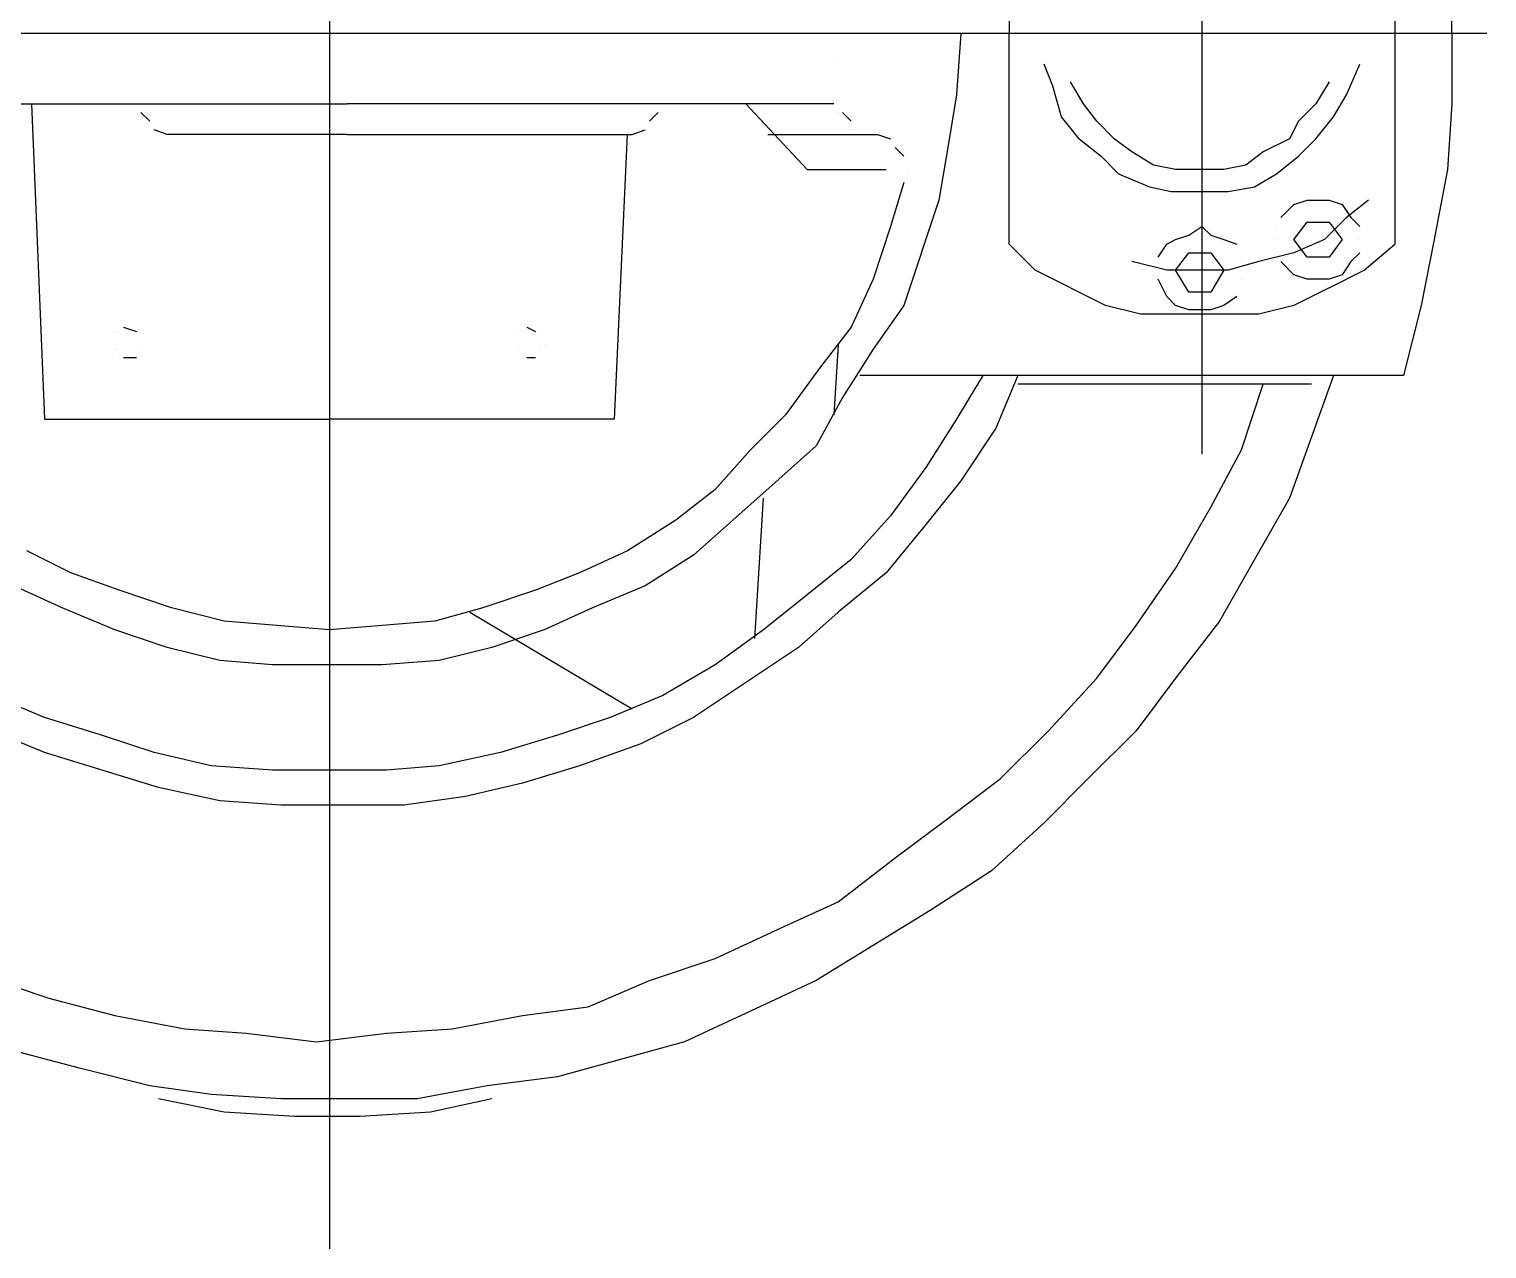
# Model space of a CAD drawing. Header units: millimetres. Extents: x 553474 to 556484, y 6145926 to 6146600.
# Drawn here: x 554118.4871 to 554118.6391, y 6146171.0874 to 6146171.2146 of the extents above; entities that cross this region are included whole.
import ezdxf

# ---------------------------------------------------------------- set-up
doc = ezdxf.new("R2010")
doc.units = ezdxf.units.MM
doc.layers.add('Agrimensores', color=7, linetype='Continuous')
doc.layers.add('DESAGUES PRIMARIOS', color=10, linetype='Continuous')

# ---------------------------------------------------------------- blocks, each defined once
blk = doc.blocks.new('A$C5BAE3263')
at = {"layer": 'Agrimensores'}
for p, q in [((1.27508, 0.62507, 9.796), (1.27508, 0.37375, 9.796)), ((1.36606, 0.54117, 9.796), (1.36606, 0.45662, 9.796)), ((1.39578, 0.50048, 9.796), (1.01846, 0.50048, 9.796))]:
    blk.add_line(p, q, dxfattribs=at)
for points in [[(1.34595, 0.52151, 9.796), (1.34595, 0.52151, 9.796), (1.34595, 0.50048, 9.796), (1.34595, 0.50048, 9.796)], [(1.38618, 0.52151, 9.796), (1.38618, 0.52151, 9.796), (1.38618, 0.47853, 9.796), (1.38618, 0.47853, 9.796)], [(1.39212, 0.50048, 9.796), (1.39212, 0.50048, 9.796), (1.39212, 0.50688, 9.796), (1.39212, 0.50688, 9.796)], [(1.32812, 0.49774, 9.796), (1.32812, 0.49774, 9.796), (1.32812, 0.50277, 9.796), (1.32812, 0.50277, 9.796)], [(1.3496, 0.50048, 9.796), (1.3496, 0.50048, 9.796), (1.3496, 0.50277, 9.796), (1.3496, 0.50277, 9.796)], [(1.35189, 0.50048, 9.796), (1.35189, 0.50048, 9.796), (1.35189, 0.50277, 9.796), (1.35189, 0.50277, 9.796)], [(1.34092, 0.50048, 9.796), (1.34092, 0.50048, 9.796), (1.34046, 0.49408, 9.796), (1.34046, 0.49408, 9.796)], [(1.34595, 0.47853, 9.796), (1.34595, 0.47853, 9.796), (1.34595, 0.50048, 9.796), (1.34595, 0.50048, 9.796)], [(1.3496, 0.49728, 9.796), (1.3496, 0.49728, 9.796), (1.3496, 0.50048, 9.796), (1.3496, 0.50048, 9.796)], [(1.35189, 0.49774, 9.796), (1.35189, 0.49774, 9.796), (1.35189, 0.50048, 9.796), (1.35189, 0.50048, 9.796)], [(1.37978, 0.50048, 9.796), (1.37978, 0.50048, 9.796), (1.37978, 0.49774, 9.796), (1.37978, 0.49774, 9.796)], [(1.38252, 0.49728, 9.796), (1.38252, 0.49728, 9.796), (1.38252, 0.50048, 9.796), (1.38252, 0.50048, 9.796)], [(1.39212, 0.50048, 9.796), (1.39212, 0.50048, 9.796), (1.39212, 0.49316, 9.796), (1.39212, 0.49316, 9.796)], [(1.32812, 0.49774, 9.796), (1.32812, 0.49774, 9.796), (1.32766, 0.49316, 9.796), (1.32766, 0.49316, 9.796)], [(1.32766, 0.49316, 9.796), (1.32766, 0.49316, 9.796), (1.32812, 0.49774, 9.796), (1.32812, 0.49774, 9.796)], [(1.35052, 0.49499, 9.796), (1.35052, 0.49499, 9.796), (1.3496, 0.49728, 9.796), (1.3496, 0.49728, 9.796)], [(1.35235, 0.49545, 9.796), (1.35235, 0.49545, 9.796), (1.35189, 0.49774, 9.796), (1.35189, 0.49774, 9.796)], [(1.37978, 0.49774, 9.796), (1.37978, 0.49774, 9.796), (1.37932, 0.49545, 9.796), (1.37932, 0.49545, 9.796)], [(1.38115, 0.49408, 9.796), (1.38115, 0.49408, 9.796), (1.38252, 0.49728, 9.796), (1.38252, 0.49728, 9.796)], [(1.34046, 0.49408, 9.796), (1.34046, 0.49408, 9.796), (1.33955, 0.48859, 9.796), (1.33955, 0.48859, 9.796)], [(1.35143, 0.49179, 9.796), (1.35143, 0.49179, 9.796), (1.35052, 0.49499, 9.796), (1.35052, 0.49499, 9.796)], [(1.35372, 0.49316, 9.796), (1.35372, 0.49316, 9.796), (1.35235, 0.49545, 9.796), (1.35235, 0.49545, 9.796)], [(1.37932, 0.49545, 9.796), (1.37932, 0.49545, 9.796), (1.37795, 0.49316, 9.796), (1.37795, 0.49316, 9.796)], [(1.37978, 0.49179, 9.796), (1.37978, 0.49179, 9.796), (1.38115, 0.49408, 9.796), (1.38115, 0.49408, 9.796)], [(1.22204, 0.49316, 9.796), (1.22204, 0.49316, 9.796), (1.27691, 0.49316, 9.796), (1.27691, 0.49316, 9.796)], [(1.24399, 0.49316, 9.796), (1.24399, 0.49316, 9.796), (1.24536, 0.46025, 9.796), (1.24536, 0.46025, 9.796)], [(1.25542, 0.49225, 9.796), (1.25542, 0.49225, 9.796), (1.25496, 0.49316, 9.796), (1.25496, 0.49316, 9.796)], [(1.32766, 0.49316, 9.796), (1.32766, 0.49316, 9.796), (1.27691, 0.49316, 9.796), (1.27691, 0.49316, 9.796)], [(1.30937, 0.49225, 9.796), (1.30937, 0.49225, 9.796), (1.30983, 0.49316, 9.796), (1.30983, 0.49316, 9.796)], [(1.31851, 0.49316, 9.796), (1.31851, 0.49316, 9.796), (1.32491, 0.48631, 9.796), (1.32491, 0.48631, 9.796)], [(1.32812, 0.49225, 9.796), (1.32812, 0.49225, 9.796), (1.32766, 0.49316, 9.796), (1.32766, 0.49316, 9.796)], [(1.35509, 0.49134, 9.796), (1.35509, 0.49134, 9.796), (1.35372, 0.49316, 9.796), (1.35372, 0.49316, 9.796)], [(1.37795, 0.49316, 9.796), (1.37795, 0.49316, 9.796), (1.37612, 0.49134, 9.796), (1.37612, 0.49134, 9.796)], [(1.39212, 0.49316, 9.796), (1.39212, 0.49316, 9.796), (1.39167, 0.48631, 9.796), (1.39167, 0.48631, 9.796)], [(1.25633, 0.49134, 9.796), (1.25633, 0.49134, 9.796), (1.25542, 0.49225, 9.796), (1.25542, 0.49225, 9.796)], [(1.25679, 0.49042, 9.796), (1.25679, 0.49042, 9.796), (1.25633, 0.49134, 9.796), (1.25633, 0.49134, 9.796)], [(1.308, 0.49042, 9.796), (1.308, 0.49042, 9.796), (1.30846, 0.49134, 9.796), (1.30846, 0.49134, 9.796)], [(1.30846, 0.49134, 9.796), (1.30846, 0.49134, 9.796), (1.30937, 0.49225, 9.796), (1.30937, 0.49225, 9.796)], [(1.32857, 0.49225, 9.796), (1.32857, 0.49225, 9.796), (1.32812, 0.49225, 9.796), (1.32812, 0.49225, 9.796)], [(1.32949, 0.49134, 9.796), (1.32949, 0.49134, 9.796), (1.32857, 0.49225, 9.796), (1.32857, 0.49225, 9.796)], [(1.32949, 0.49042, 9.796), (1.32949, 0.49042, 9.796), (1.32949, 0.49134, 9.796), (1.32949, 0.49134, 9.796)], [(1.35326, 0.48951, 9.796), (1.35326, 0.48951, 9.796), (1.35143, 0.49179, 9.796), (1.35143, 0.49179, 9.796)], [(1.35692, 0.48951, 9.796), (1.35692, 0.48951, 9.796), (1.35509, 0.49134, 9.796), (1.35509, 0.49134, 9.796)], [(1.37612, 0.49134, 9.796), (1.37612, 0.49134, 9.796), (1.37521, 0.48951, 9.796), (1.37521, 0.48951, 9.796)], [(1.37795, 0.48951, 9.796), (1.37795, 0.48951, 9.796), (1.37978, 0.49179, 9.796), (1.37978, 0.49179, 9.796)], [(1.25816, 0.48996, 9.796), (1.25816, 0.48996, 9.796), (1.25679, 0.49042, 9.796), (1.25679, 0.49042, 9.796)], [(1.27691, 0.48996, 9.796), (1.27691, 0.48996, 9.796), (1.25816, 0.48996, 9.796), (1.25816, 0.48996, 9.796)], [(1.27691, 0.48996, 9.796), (1.27691, 0.48996, 9.796), (1.30663, 0.48996, 9.796), (1.30663, 0.48996, 9.796)], [(1.3048, 0.46025, 9.796), (1.3048, 0.46025, 9.796), (1.30617, 0.48996, 9.796), (1.30617, 0.48996, 9.796)], [(1.30617, 0.48996, 9.796), (1.30617, 0.48996, 9.796), (1.30663, 0.48996, 9.796), (1.30663, 0.48996, 9.796)], [(1.30663, 0.48996, 9.796), (1.30663, 0.48996, 9.796), (1.308, 0.49042, 9.796), (1.308, 0.49042, 9.796)], [(1.3208, 0.48996, 9.796), (1.3208, 0.48996, 9.796), (1.33132, 0.48996, 9.796), (1.33132, 0.48996, 9.796)], [(1.32994, 0.49042, 9.796), (1.32994, 0.49042, 9.796), (1.32949, 0.49042, 9.796), (1.32949, 0.49042, 9.796)], [(1.32994, 0.49042, 9.796), (1.32994, 0.49042, 9.796), (1.3304, 0.48996, 9.796), (1.3304, 0.48996, 9.796)], [(1.3304, 0.48996, 9.796), (1.3304, 0.48996, 9.796), (1.32994, 0.49042, 9.796), (1.32994, 0.49042, 9.796)], [(1.33132, 0.48996, 9.796), (1.33132, 0.48996, 9.796), (1.33223, 0.48996, 9.796), (1.33223, 0.48996, 9.796)], [(1.33223, 0.48996, 9.796), (1.33223, 0.48996, 9.796), (1.3336, 0.48951, 9.796), (1.3336, 0.48951, 9.796)], [(1.3336, 0.48951, 9.796), (1.3336, 0.48951, 9.796), (1.33406, 0.48859, 9.796), (1.33406, 0.48859, 9.796)], [(1.35326, 0.48951, 9.796), (1.35326, 0.48951, 9.796), (1.35555, 0.48768, 9.796), (1.35555, 0.48768, 9.796)], [(1.35875, 0.48814, 9.796), (1.35875, 0.48814, 9.796), (1.35692, 0.48951, 9.796), (1.35692, 0.48951, 9.796)], [(1.37521, 0.48951, 9.796), (1.37521, 0.48951, 9.796), (1.37246, 0.48814, 9.796), (1.37246, 0.48814, 9.796)], [(1.37612, 0.48768, 9.796), (1.37612, 0.48768, 9.796), (1.37795, 0.48951, 9.796), (1.37795, 0.48951, 9.796)], [(1.33406, 0.48859, 9.796), (1.33406, 0.48859, 9.796), (1.33497, 0.48768, 9.796), (1.33497, 0.48768, 9.796)], [(1.33955, 0.48859, 9.796), (1.33955, 0.48859, 9.796), (1.33863, 0.48311, 9.796), (1.33863, 0.48311, 9.796)], [(1.36103, 0.48676, 9.796), (1.36103, 0.48676, 9.796), (1.35875, 0.48814, 9.796), (1.35875, 0.48814, 9.796)], [(1.37246, 0.48814, 9.796), (1.37246, 0.48814, 9.796), (1.37063, 0.48676, 9.796), (1.37063, 0.48676, 9.796)], [(1.33497, 0.48768, 9.796), (1.33497, 0.48768, 9.796), (1.33543, 0.48631, 9.796), (1.33543, 0.48631, 9.796)], [(1.35555, 0.48768, 9.796), (1.35555, 0.48768, 9.796), (1.35738, 0.48585, 9.796), (1.35738, 0.48585, 9.796)], [(1.36332, 0.48631, 9.796), (1.36332, 0.48631, 9.796), (1.36103, 0.48676, 9.796), (1.36103, 0.48676, 9.796)], [(1.37063, 0.48676, 9.796), (1.37063, 0.48676, 9.796), (1.36835, 0.48631, 9.796), (1.36835, 0.48631, 9.796)], [(1.37384, 0.48585, 9.796), (1.37384, 0.48585, 9.796), (1.37612, 0.48768, 9.796), (1.37612, 0.48768, 9.796)], [(1.32491, 0.48631, 9.796), (1.32491, 0.48631, 9.796), (1.33314, 0.48631, 9.796), (1.33314, 0.48631, 9.796)], [(1.33543, 0.48631, 9.796), (1.33543, 0.48631, 9.796), (1.33497, 0.48493, 9.796), (1.33497, 0.48493, 9.796)], [(1.35738, 0.48585, 9.796), (1.35738, 0.48585, 9.796), (1.36058, 0.48448, 9.796), (1.36058, 0.48448, 9.796)], [(1.36606, 0.48631, 9.796), (1.36606, 0.48631, 9.796), (1.36332, 0.48631, 9.796), (1.36332, 0.48631, 9.796)], [(1.36835, 0.48631, 9.796), (1.36835, 0.48631, 9.796), (1.36606, 0.48631, 9.796), (1.36606, 0.48631, 9.796)], [(1.37155, 0.48448, 9.796), (1.37155, 0.48448, 9.796), (1.37384, 0.48585, 9.796), (1.37384, 0.48585, 9.796)], [(1.39167, 0.48631, 9.796), (1.39167, 0.48631, 9.796), (1.39029, 0.47899, 9.796), (1.39029, 0.47899, 9.796)], [(1.33497, 0.48493, 9.796), (1.33497, 0.48493, 9.796), (1.3336, 0.48036, 9.796), (1.3336, 0.48036, 9.796)], [(1.36058, 0.48448, 9.796), (1.36058, 0.48448, 9.796), (1.36286, 0.48402, 9.796), (1.36286, 0.48402, 9.796)], [(1.36286, 0.48402, 9.796), (1.36286, 0.48402, 9.796), (1.36606, 0.48402, 9.796), (1.36606, 0.48402, 9.796)], [(1.36606, 0.48402, 9.796), (1.36606, 0.48402, 9.796), (1.36881, 0.48402, 9.796), (1.36881, 0.48402, 9.796)], [(1.36881, 0.48402, 9.796), (1.36881, 0.48402, 9.796), (1.37155, 0.48448, 9.796), (1.37155, 0.48448, 9.796)], [(1.33863, 0.48311, 9.796), (1.33863, 0.48311, 9.796), (1.33497, 0.47213, 9.796), (1.33497, 0.47213, 9.796)], [(1.37429, 0.48128, 9.796), (1.37429, 0.48128, 9.796), (1.37566, 0.48265, 9.796), (1.37566, 0.48265, 9.796)], [(1.37566, 0.48265, 9.796), (1.37566, 0.48265, 9.796), (1.37704, 0.48311, 9.796), (1.37704, 0.48311, 9.796)], [(1.37704, 0.48311, 9.796), (1.37704, 0.48311, 9.796), (1.37795, 0.48311, 9.796), (1.37795, 0.48311, 9.796)], [(1.37795, 0.48311, 9.796), (1.37795, 0.48311, 9.796), (1.37932, 0.48311, 9.796), (1.37932, 0.48311, 9.796)], [(1.37932, 0.48311, 9.796), (1.37932, 0.48311, 9.796), (1.38069, 0.48265, 9.796), (1.38069, 0.48265, 9.796)], [(1.38069, 0.48265, 9.796), (1.38069, 0.48265, 9.796), (1.38161, 0.48128, 9.796), (1.38161, 0.48128, 9.796)], [(1.38344, 0.48311, 9.796), (1.38344, 0.48311, 9.796), (1.38115, 0.48128, 9.796), (1.38115, 0.48128, 9.796)], [(1.37384, 0.48036, 9.796), (1.37384, 0.48036, 9.796), (1.37429, 0.48128, 9.796), (1.37429, 0.48128, 9.796)], [(1.37566, 0.47899, 9.796), (1.37566, 0.47899, 9.796), (1.37704, 0.48082, 9.796), (1.37704, 0.48082, 9.796)], [(1.37704, 0.48082, 9.796), (1.37704, 0.48082, 9.796), (1.37795, 0.48082, 9.796), (1.37795, 0.48082, 9.796)], [(1.37795, 0.48082, 9.796), (1.37795, 0.48082, 9.796), (1.37932, 0.48082, 9.796), (1.37932, 0.48082, 9.796)], [(1.38115, 0.48128, 9.796), (1.38115, 0.48128, 9.796), (1.37886, 0.47899, 9.796), (1.37886, 0.47899, 9.796)], [(1.37932, 0.48082, 9.796), (1.37932, 0.48082, 9.796), (1.38069, 0.47899, 9.796), (1.38069, 0.47899, 9.796)], [(1.38161, 0.48128, 9.796), (1.38161, 0.48128, 9.796), (1.38252, 0.48036, 9.796), (1.38252, 0.48036, 9.796)], [(1.3336, 0.48036, 9.796), (1.3336, 0.48036, 9.796), (1.33177, 0.47488, 9.796), (1.33177, 0.47488, 9.796)], [(1.36241, 0.47853, 9.796), (1.36241, 0.47853, 9.796), (1.36332, 0.47899, 9.796), (1.36332, 0.47899, 9.796)], [(1.36332, 0.47899, 9.796), (1.36332, 0.47899, 9.796), (1.36469, 0.47945, 9.796), (1.36469, 0.47945, 9.796)], [(1.36469, 0.47945, 9.796), (1.36469, 0.47945, 9.796), (1.36606, 0.48036, 9.796), (1.36606, 0.48036, 9.796)], [(1.36606, 0.48036, 9.796), (1.36606, 0.48036, 9.796), (1.36698, 0.47945, 9.796), (1.36698, 0.47945, 9.796)], [(1.36698, 0.47945, 9.796), (1.36698, 0.47945, 9.796), (1.36835, 0.47899, 9.796), (1.36835, 0.47899, 9.796)], [(1.36835, 0.47899, 9.796), (1.36835, 0.47899, 9.796), (1.36972, 0.47853, 9.796), (1.36972, 0.47853, 9.796)], [(1.37384, 0.47899, 9.796), (1.37384, 0.47899, 9.796), (1.37384, 0.48036, 9.796), (1.37384, 0.48036, 9.796)], [(1.37384, 0.47762, 9.796), (1.37384, 0.47762, 9.796), (1.37384, 0.47899, 9.796), (1.37384, 0.47899, 9.796)], [(1.37886, 0.47899, 9.796), (1.37886, 0.47899, 9.796), (1.37566, 0.47762, 9.796), (1.37566, 0.47762, 9.796)], [(1.37704, 0.47716, 9.796), (1.37704, 0.47716, 9.796), (1.37566, 0.47899, 9.796), (1.37566, 0.47899, 9.796)], [(1.38069, 0.47899, 9.796), (1.38069, 0.47899, 9.796), (1.37932, 0.47716, 9.796), (1.37932, 0.47716, 9.796)], [(1.38252, 0.48036, 9.796), (1.38252, 0.48036, 9.796), (1.38252, 0.47899, 9.796), (1.38252, 0.47899, 9.796)], [(1.38252, 0.47899, 9.796), (1.38252, 0.47899, 9.796), (1.38252, 0.47762, 9.796), (1.38252, 0.47762, 9.796)], [(1.39029, 0.47899, 9.796), (1.39029, 0.47899, 9.796), (1.38892, 0.47213, 9.796), (1.38892, 0.47213, 9.796)], [(1.34869, 0.47579, 9.796), (1.34869, 0.47579, 9.796), (1.34595, 0.47853, 9.796), (1.34595, 0.47853, 9.796)], [(1.36149, 0.47716, 9.796), (1.36149, 0.47716, 9.796), (1.36241, 0.47853, 9.796), (1.36241, 0.47853, 9.796)], [(1.36332, 0.47579, 9.796), (1.36332, 0.47579, 9.796), (1.36469, 0.47762, 9.796), (1.36469, 0.47762, 9.796)], [(1.36469, 0.47762, 9.796), (1.36469, 0.47762, 9.796), (1.36606, 0.47762, 9.796), (1.36606, 0.47762, 9.796)], [(1.36606, 0.47762, 9.796), (1.36606, 0.47762, 9.796), (1.36698, 0.47762, 9.796), (1.36698, 0.47762, 9.796)], [(1.36698, 0.47762, 9.796), (1.36698, 0.47762, 9.796), (1.36835, 0.47579, 9.796), (1.36835, 0.47579, 9.796)], [(1.36972, 0.47853, 9.796), (1.36972, 0.47853, 9.796), (1.37018, 0.47716, 9.796), (1.37018, 0.47716, 9.796)], [(1.37566, 0.47762, 9.796), (1.37566, 0.47762, 9.796), (1.37201, 0.47671, 9.796), (1.37201, 0.47671, 9.796)], [(1.37429, 0.47671, 9.796), (1.37429, 0.47671, 9.796), (1.37384, 0.47762, 9.796), (1.37384, 0.47762, 9.796)], [(1.38252, 0.47762, 9.796), (1.38252, 0.47762, 9.796), (1.38161, 0.47671, 9.796), (1.38161, 0.47671, 9.796)], [(1.38298, 0.47579, 9.796), (1.38298, 0.47579, 9.796), (1.38618, 0.47853, 9.796), (1.38618, 0.47853, 9.796)], [(1.36241, 0.47579, 9.796), (1.36241, 0.47579, 9.796), (1.35875, 0.47671, 9.796), (1.35875, 0.47671, 9.796)], [(1.36149, 0.47579, 9.796), (1.36149, 0.47579, 9.796), (1.36149, 0.47716, 9.796), (1.36149, 0.47716, 9.796)], [(1.37201, 0.47671, 9.796), (1.37201, 0.47671, 9.796), (1.36881, 0.47579, 9.796), (1.36881, 0.47579, 9.796)], [(1.37018, 0.47716, 9.796), (1.37018, 0.47716, 9.796), (1.37018, 0.47579, 9.796), (1.37018, 0.47579, 9.796)], [(1.37566, 0.47533, 9.796), (1.37566, 0.47533, 9.796), (1.37429, 0.47671, 9.796), (1.37429, 0.47671, 9.796)], [(1.37795, 0.47716, 9.796), (1.37795, 0.47716, 9.796), (1.37704, 0.47716, 9.796), (1.37704, 0.47716, 9.796)], [(1.37932, 0.47716, 9.796), (1.37932, 0.47716, 9.796), (1.37795, 0.47716, 9.796), (1.37795, 0.47716, 9.796)], [(1.38161, 0.47671, 9.796), (1.38161, 0.47671, 9.796), (1.38069, 0.47533, 9.796), (1.38069, 0.47533, 9.796)], [(1.33177, 0.47488, 9.796), (1.33177, 0.47488, 9.796), (1.32949, 0.46985, 9.796), (1.32949, 0.46985, 9.796)], [(1.356, 0.47213, 9.796), (1.356, 0.47213, 9.796), (1.34869, 0.47579, 9.796), (1.34869, 0.47579, 9.796)], [(1.36149, 0.47488, 9.796), (1.36149, 0.47488, 9.796), (1.36149, 0.47579, 9.796), (1.36149, 0.47579, 9.796)], [(1.36241, 0.47305, 9.796), (1.36241, 0.47305, 9.796), (1.36149, 0.47488, 9.796), (1.36149, 0.47488, 9.796)], [(1.36515, 0.47579, 9.796), (1.36515, 0.47579, 9.796), (1.36241, 0.47579, 9.796), (1.36241, 0.47579, 9.796)], [(1.36469, 0.4735, 9.796), (1.36469, 0.4735, 9.796), (1.36332, 0.47579, 9.796), (1.36332, 0.47579, 9.796)], [(1.36881, 0.47579, 9.796), (1.36881, 0.47579, 9.796), (1.36515, 0.47579, 9.796), (1.36515, 0.47579, 9.796)], [(1.36835, 0.47579, 9.796), (1.36835, 0.47579, 9.796), (1.36698, 0.4735, 9.796), (1.36698, 0.4735, 9.796)], [(1.37018, 0.47488, 9.796), (1.37018, 0.47488, 9.796), (1.36972, 0.47305, 9.796), (1.36972, 0.47305, 9.796)], [(1.37018, 0.47579, 9.796), (1.37018, 0.47579, 9.796), (1.37018, 0.47488, 9.796), (1.37018, 0.47488, 9.796)], [(1.37704, 0.47488, 9.796), (1.37704, 0.47488, 9.796), (1.37566, 0.47533, 9.796), (1.37566, 0.47533, 9.796)], [(1.37795, 0.47488, 9.796), (1.37795, 0.47488, 9.796), (1.37704, 0.47488, 9.796), (1.37704, 0.47488, 9.796)], [(1.37932, 0.47488, 9.796), (1.37932, 0.47488, 9.796), (1.37795, 0.47488, 9.796), (1.37795, 0.47488, 9.796)], [(1.37932, 0.47396, 9.796), (1.37932, 0.47396, 9.796), (1.38298, 0.47579, 9.796), (1.38298, 0.47579, 9.796)], [(1.38069, 0.47533, 9.796), (1.38069, 0.47533, 9.796), (1.37932, 0.47488, 9.796), (1.37932, 0.47488, 9.796)], [(1.36332, 0.47213, 9.796), (1.36332, 0.47213, 9.796), (1.36241, 0.47305, 9.796), (1.36241, 0.47305, 9.796)], [(1.36606, 0.4735, 9.796), (1.36606, 0.4735, 9.796), (1.36469, 0.4735, 9.796), (1.36469, 0.4735, 9.796)], [(1.36698, 0.4735, 9.796), (1.36698, 0.4735, 9.796), (1.36606, 0.4735, 9.796), (1.36606, 0.4735, 9.796)], [(1.36972, 0.47305, 9.796), (1.36972, 0.47305, 9.796), (1.36835, 0.47213, 9.796), (1.36835, 0.47213, 9.796)], [(1.37932, 0.47396, 9.796), (1.37932, 0.47396, 9.796), (1.37566, 0.47213, 9.796), (1.37566, 0.47213, 9.796)], [(1.33497, 0.47213, 9.796), (1.33497, 0.47213, 9.796), (1.33177, 0.46756, 9.796), (1.33177, 0.46756, 9.796)], [(1.35966, 0.47122, 9.796), (1.35966, 0.47122, 9.796), (1.356, 0.47213, 9.796), (1.356, 0.47213, 9.796)], [(1.36469, 0.47168, 9.796), (1.36469, 0.47168, 9.796), (1.36332, 0.47213, 9.796), (1.36332, 0.47213, 9.796)], [(1.36606, 0.47168, 9.796), (1.36606, 0.47168, 9.796), (1.36469, 0.47168, 9.796), (1.36469, 0.47168, 9.796)], [(1.36698, 0.47168, 9.796), (1.36698, 0.47168, 9.796), (1.36606, 0.47168, 9.796), (1.36606, 0.47168, 9.796)], [(1.36835, 0.47213, 9.796), (1.36835, 0.47213, 9.796), (1.36698, 0.47168, 9.796), (1.36698, 0.47168, 9.796)], [(1.37566, 0.47213, 9.796), (1.37566, 0.47213, 9.796), (1.37201, 0.47122, 9.796), (1.37201, 0.47122, 9.796)], [(1.38892, 0.47213, 9.796), (1.38892, 0.47213, 9.796), (1.38709, 0.46482, 9.796), (1.38709, 0.46482, 9.796)], [(1.25313, 0.46939, 9.796), (1.25313, 0.46939, 9.796), (1.25359, 0.46985, 9.796), (1.25359, 0.46985, 9.796)], [(1.25359, 0.46985, 9.796), (1.25359, 0.46985, 9.796), (1.25496, 0.46939, 9.796), (1.25496, 0.46939, 9.796)], [(1.2952, 0.46939, 9.796), (1.2952, 0.46939, 9.796), (1.29565, 0.46985, 9.796), (1.29565, 0.46985, 9.796)], [(1.29565, 0.46985, 9.796), (1.29565, 0.46985, 9.796), (1.29657, 0.46939, 9.796), (1.29657, 0.46939, 9.796)], [(1.32949, 0.46985, 9.796), (1.32949, 0.46985, 9.796), (1.32629, 0.46573, 9.796), (1.32629, 0.46573, 9.796)], [(1.37201, 0.47122, 9.796), (1.37201, 0.47122, 9.796), (1.35966, 0.47122, 9.796), (1.35966, 0.47122, 9.796)], [(1.25268, 0.46802, 9.796), (1.25268, 0.46802, 9.796), (1.25268, 0.46939, 9.796), (1.25268, 0.46939, 9.796)], [(1.25268, 0.46939, 9.796), (1.25268, 0.46939, 9.796), (1.25313, 0.46939, 9.796), (1.25313, 0.46939, 9.796)], [(1.25496, 0.46939, 9.796), (1.25496, 0.46939, 9.796), (1.25542, 0.46802, 9.796), (1.25542, 0.46802, 9.796)], [(1.29474, 0.46802, 9.796), (1.29474, 0.46802, 9.796), (1.29474, 0.46939, 9.796), (1.29474, 0.46939, 9.796)], [(1.29474, 0.46939, 9.796), (1.29474, 0.46939, 9.796), (1.2952, 0.46939, 9.796), (1.2952, 0.46939, 9.796)], [(1.29657, 0.46939, 9.796), (1.29657, 0.46939, 9.796), (1.29703, 0.46939, 9.796), (1.29703, 0.46939, 9.796)], [(1.29703, 0.46939, 9.796), (1.29703, 0.46939, 9.796), (1.29748, 0.46802, 9.796), (1.29748, 0.46802, 9.796)], [(1.25268, 0.46756, 9.796), (1.25268, 0.46756, 9.796), (1.25268, 0.46802, 9.796), (1.25268, 0.46802, 9.796)], [(1.25313, 0.46665, 9.796), (1.25313, 0.46665, 9.796), (1.25268, 0.46756, 9.796), (1.25268, 0.46756, 9.796)], [(1.25542, 0.46802, 9.796), (1.25542, 0.46802, 9.796), (1.25496, 0.46756, 9.796), (1.25496, 0.46756, 9.796)], [(1.25496, 0.46756, 9.796), (1.25496, 0.46756, 9.796), (1.25496, 0.46665, 9.796), (1.25496, 0.46665, 9.796)], [(1.29474, 0.46756, 9.796), (1.29474, 0.46756, 9.796), (1.29474, 0.46802, 9.796), (1.29474, 0.46802, 9.796)], [(1.2952, 0.46665, 9.796), (1.2952, 0.46665, 9.796), (1.29474, 0.46756, 9.796), (1.29474, 0.46756, 9.796)], [(1.29703, 0.46756, 9.796), (1.29703, 0.46756, 9.796), (1.29657, 0.46665, 9.796), (1.29657, 0.46665, 9.796)], [(1.29748, 0.46802, 9.796), (1.29748, 0.46802, 9.796), (1.29703, 0.46756, 9.796), (1.29703, 0.46756, 9.796)], [(1.32812, 0.46802, 9.796), (1.32812, 0.46802, 9.796), (1.32766, 0.4607, 9.796), (1.32766, 0.4607, 9.796)], [(1.33177, 0.46756, 9.796), (1.33177, 0.46756, 9.796), (1.32857, 0.46253, 9.796), (1.32857, 0.46253, 9.796)], [(1.25359, 0.46665, 9.796), (1.25359, 0.46665, 9.796), (1.25313, 0.46665, 9.796), (1.25313, 0.46665, 9.796)], [(1.25496, 0.46665, 9.796), (1.25496, 0.46665, 9.796), (1.25359, 0.46665, 9.796), (1.25359, 0.46665, 9.796)], [(1.29565, 0.46665, 9.796), (1.29565, 0.46665, 9.796), (1.2952, 0.46665, 9.796), (1.2952, 0.46665, 9.796)], [(1.29657, 0.46665, 9.796), (1.29657, 0.46665, 9.796), (1.29565, 0.46665, 9.796), (1.29565, 0.46665, 9.796)], [(1.32629, 0.46573, 9.796), (1.32629, 0.46573, 9.796), (1.32263, 0.4607, 9.796), (1.32263, 0.4607, 9.796)], [(1.38709, 0.46482, 9.796), (1.38709, 0.46482, 9.796), (1.3304, 0.46482, 9.796), (1.3304, 0.46482, 9.796)], [(1.3432, 0.46482, 9.796), (1.3432, 0.46482, 9.796), (1.34046, 0.46025, 9.796), (1.34046, 0.46025, 9.796)], [(1.34686, 0.46482, 9.796), (1.34686, 0.46482, 9.796), (1.34457, 0.45933, 9.796), (1.34457, 0.45933, 9.796)], [(1.34686, 0.4639, 9.796), (1.34686, 0.4639, 9.796), (1.34686, 0.46482, 9.796), (1.34686, 0.46482, 9.796)], [(1.37749, 0.4639, 9.796), (1.37749, 0.4639, 9.796), (1.34686, 0.4639, 9.796), (1.34686, 0.4639, 9.796)], [(1.37018, 0.45705, 9.796), (1.37018, 0.45705, 9.796), (1.37246, 0.4639, 9.796), (1.37246, 0.4639, 9.796)], [(1.37978, 0.46482, 9.796), (1.37978, 0.46482, 9.796), (1.37749, 0.45842, 9.796), (1.37749, 0.45842, 9.796)], [(1.37749, 0.46482, 9.796), (1.37749, 0.46482, 9.796), (1.37749, 0.4639, 9.796), (1.37749, 0.4639, 9.796)], [(1.32857, 0.46253, 9.796), (1.32857, 0.46253, 9.796), (1.32583, 0.4575, 9.796), (1.32583, 0.4575, 9.796)], [(1.32263, 0.4607, 9.796), (1.32263, 0.4607, 9.796), (1.31897, 0.45705, 9.796), (1.31897, 0.45705, 9.796)], [(1.24536, 0.46025, 9.796), (1.24536, 0.46025, 9.796), (1.27508, 0.46025, 9.796), (1.27508, 0.46025, 9.796)], [(1.3048, 0.46025, 9.796), (1.3048, 0.46025, 9.796), (1.27508, 0.46025, 9.796), (1.27508, 0.46025, 9.796)], [(1.34046, 0.46025, 9.796), (1.34046, 0.46025, 9.796), (1.33726, 0.45522, 9.796), (1.33726, 0.45522, 9.796)], [(1.34457, 0.45933, 9.796), (1.34457, 0.45933, 9.796), (1.34092, 0.45385, 9.796), (1.34092, 0.45385, 9.796)], [(1.37749, 0.45842, 9.796), (1.37749, 0.45842, 9.796), (1.37521, 0.45202, 9.796), (1.37521, 0.45202, 9.796)], [(1.31897, 0.45705, 9.796), (1.31897, 0.45705, 9.796), (1.31531, 0.45293, 9.796), (1.31531, 0.45293, 9.796)], [(1.32583, 0.4575, 9.796), (1.32583, 0.4575, 9.796), (1.32126, 0.45339, 9.796), (1.32126, 0.45339, 9.796)], [(1.36698, 0.4511, 9.796), (1.36698, 0.4511, 9.796), (1.37018, 0.45705, 9.796), (1.37018, 0.45705, 9.796)], [(1.33726, 0.45522, 9.796), (1.33726, 0.45522, 9.796), (1.3336, 0.45019, 9.796), (1.3336, 0.45019, 9.796)], [(1.32126, 0.45339, 9.796), (1.32126, 0.45339, 9.796), (1.31303, 0.44607, 9.796), (1.31303, 0.44607, 9.796)], [(1.34092, 0.45385, 9.796), (1.34092, 0.45385, 9.796), (1.33726, 0.44927, 9.796), (1.33726, 0.44927, 9.796)], [(1.31531, 0.45293, 9.796), (1.31531, 0.45293, 9.796), (1.3112, 0.44973, 9.796), (1.3112, 0.44973, 9.796)], [(1.31943, 0.43739, 9.796), (1.31943, 0.43739, 9.796), (1.32034, 0.45202, 9.796), (1.32034, 0.45202, 9.796)], [(1.37521, 0.45202, 9.796), (1.37521, 0.45202, 9.796), (1.37155, 0.44562, 9.796), (1.37155, 0.44562, 9.796)], [(1.3336, 0.45019, 9.796), (1.3336, 0.45019, 9.796), (1.32949, 0.44562, 9.796), (1.32949, 0.44562, 9.796)], [(1.36332, 0.4447, 9.796), (1.36332, 0.4447, 9.796), (1.36698, 0.4511, 9.796), (1.36698, 0.4511, 9.796)], [(1.3112, 0.44973, 9.796), (1.3112, 0.44973, 9.796), (1.30617, 0.44653, 9.796), (1.30617, 0.44653, 9.796)], [(1.33726, 0.44927, 9.796), (1.33726, 0.44927, 9.796), (1.33314, 0.44424, 9.796), (1.33314, 0.44424, 9.796)], [(1.24811, 0.44424, 9.796), (1.24811, 0.44424, 9.796), (1.24353, 0.44653, 9.796), (1.24353, 0.44653, 9.796)], [(1.30617, 0.44653, 9.796), (1.30617, 0.44653, 9.796), (1.30114, 0.44424, 9.796), (1.30114, 0.44424, 9.796)], [(1.31303, 0.44607, 9.796), (1.31303, 0.44607, 9.796), (1.308, 0.44287, 9.796), (1.308, 0.44287, 9.796)], [(1.32949, 0.44562, 9.796), (1.32949, 0.44562, 9.796), (1.32491, 0.44196, 9.796), (1.32491, 0.44196, 9.796)], [(1.37155, 0.44562, 9.796), (1.37155, 0.44562, 9.796), (1.36789, 0.43921, 9.796), (1.36789, 0.43921, 9.796)], [(1.25313, 0.44242, 9.796), (1.25313, 0.44242, 9.796), (1.24811, 0.44424, 9.796), (1.24811, 0.44424, 9.796)], [(1.30114, 0.44424, 9.796), (1.30114, 0.44424, 9.796), (1.29657, 0.44242, 9.796), (1.29657, 0.44242, 9.796)], [(1.33314, 0.44424, 9.796), (1.33314, 0.44424, 9.796), (1.32812, 0.44013, 9.796), (1.32812, 0.44013, 9.796)], [(1.3592, 0.43876, 9.796), (1.3592, 0.43876, 9.796), (1.36332, 0.4447, 9.796), (1.36332, 0.4447, 9.796)], [(1.24719, 0.44059, 9.796), (1.24719, 0.44059, 9.796), (1.24216, 0.44287, 9.796), (1.24216, 0.44287, 9.796)], [(1.25862, 0.44059, 9.796), (1.25862, 0.44059, 9.796), (1.25313, 0.44242, 9.796), (1.25313, 0.44242, 9.796)], [(1.29657, 0.44242, 9.796), (1.29657, 0.44242, 9.796), (1.29108, 0.44059, 9.796), (1.29108, 0.44059, 9.796)], [(1.308, 0.44287, 9.796), (1.308, 0.44287, 9.796), (1.30251, 0.44059, 9.796), (1.30251, 0.44059, 9.796)], [(1.32491, 0.44196, 9.796), (1.32491, 0.44196, 9.796), (1.32034, 0.4383, 9.796), (1.32034, 0.4383, 9.796)], [(1.25268, 0.4383, 9.796), (1.25268, 0.4383, 9.796), (1.24719, 0.44059, 9.796), (1.24719, 0.44059, 9.796)], [(1.26411, 0.43921, 9.796), (1.26411, 0.43921, 9.796), (1.25862, 0.44059, 9.796), (1.25862, 0.44059, 9.796)], [(1.29108, 0.44059, 9.796), (1.29108, 0.44059, 9.796), (1.28605, 0.43921, 9.796), (1.28605, 0.43921, 9.796)], [(1.28971, 0.44013, 9.796), (1.28971, 0.44013, 9.796), (1.30663, 0.43007, 9.796), (1.30663, 0.43007, 9.796)], [(1.30251, 0.44059, 9.796), (1.30251, 0.44059, 9.796), (1.29748, 0.4383, 9.796), (1.29748, 0.4383, 9.796)], [(1.32812, 0.44013, 9.796), (1.32812, 0.44013, 9.796), (1.324, 0.43647, 9.796), (1.324, 0.43647, 9.796)], [(1.25816, 0.43647, 9.796), (1.25816, 0.43647, 9.796), (1.25268, 0.4383, 9.796), (1.25268, 0.4383, 9.796)], [(1.26959, 0.43876, 9.796), (1.26959, 0.43876, 9.796), (1.26411, 0.43921, 9.796), (1.26411, 0.43921, 9.796)], [(1.27508, 0.4383, 9.796), (1.27508, 0.4383, 9.796), (1.26959, 0.43876, 9.796), (1.26959, 0.43876, 9.796)], [(1.28057, 0.43876, 9.796), (1.28057, 0.43876, 9.796), (1.27508, 0.4383, 9.796), (1.27508, 0.4383, 9.796)], [(1.28605, 0.43921, 9.796), (1.28605, 0.43921, 9.796), (1.28057, 0.43876, 9.796), (1.28057, 0.43876, 9.796)], [(1.29748, 0.4383, 9.796), (1.29748, 0.4383, 9.796), (1.292, 0.43647, 9.796), (1.292, 0.43647, 9.796)], [(1.32034, 0.4383, 9.796), (1.32034, 0.4383, 9.796), (1.31531, 0.43464, 9.796), (1.31531, 0.43464, 9.796)], [(1.35509, 0.43327, 9.796), (1.35509, 0.43327, 9.796), (1.3592, 0.43876, 9.796), (1.3592, 0.43876, 9.796)], [(1.36789, 0.43921, 9.796), (1.36789, 0.43921, 9.796), (1.36332, 0.43327, 9.796), (1.36332, 0.43327, 9.796)], [(1.26365, 0.4351, 9.796), (1.26365, 0.4351, 9.796), (1.25816, 0.43647, 9.796), (1.25816, 0.43647, 9.796)], [(1.292, 0.43647, 9.796), (1.292, 0.43647, 9.796), (1.28651, 0.4351, 9.796), (1.28651, 0.4351, 9.796)], [(1.324, 0.43647, 9.796), (1.324, 0.43647, 9.796), (1.31303, 0.42916, 9.796), (1.31303, 0.42916, 9.796)], [(1.26914, 0.43464, 9.796), (1.26914, 0.43464, 9.796), (1.26365, 0.4351, 9.796), (1.26365, 0.4351, 9.796)], [(1.28651, 0.4351, 9.796), (1.28651, 0.4351, 9.796), (1.28057, 0.43464, 9.796), (1.28057, 0.43464, 9.796)], [(1.28057, 0.43464, 9.796), (1.28057, 0.43464, 9.796), (1.26914, 0.43464, 9.796), (1.26914, 0.43464, 9.796)], [(1.31531, 0.43464, 9.796), (1.31531, 0.43464, 9.796), (1.30983, 0.43144, 9.796), (1.30983, 0.43144, 9.796)], [(1.35006, 0.42778, 9.796), (1.35006, 0.42778, 9.796), (1.35509, 0.43327, 9.796), (1.35509, 0.43327, 9.796)], [(1.36332, 0.43327, 9.796), (1.36332, 0.43327, 9.796), (1.3592, 0.42778, 9.796), (1.3592, 0.42778, 9.796)], [(1.24536, 0.42916, 9.796), (1.24536, 0.42916, 9.796), (1.23988, 0.43144, 9.796), (1.23988, 0.43144, 9.796)], [(1.30983, 0.43144, 9.796), (1.30983, 0.43144, 9.796), (1.30434, 0.42916, 9.796), (1.30434, 0.42916, 9.796)], [(1.25131, 0.42733, 9.796), (1.25131, 0.42733, 9.796), (1.24536, 0.42916, 9.796), (1.24536, 0.42916, 9.796)], [(1.30434, 0.42916, 9.796), (1.30434, 0.42916, 9.796), (1.29885, 0.42733, 9.796), (1.29885, 0.42733, 9.796)], [(1.31303, 0.42916, 9.796), (1.31303, 0.42916, 9.796), (1.30754, 0.42641, 9.796), (1.30754, 0.42641, 9.796)], [(1.24536, 0.4255, 9.796), (1.24536, 0.4255, 9.796), (1.23988, 0.42778, 9.796), (1.23988, 0.42778, 9.796)], [(1.25679, 0.4255, 9.796), (1.25679, 0.4255, 9.796), (1.25131, 0.42733, 9.796), (1.25131, 0.42733, 9.796)], [(1.29885, 0.42733, 9.796), (1.29885, 0.42733, 9.796), (1.29291, 0.4255, 9.796), (1.29291, 0.4255, 9.796)], [(1.34503, 0.42276, 9.796), (1.34503, 0.42276, 9.796), (1.35006, 0.42778, 9.796), (1.35006, 0.42778, 9.796)], [(1.3592, 0.42778, 9.796), (1.3592, 0.42778, 9.796), (1.35418, 0.42276, 9.796), (1.35418, 0.42276, 9.796)], [(1.30754, 0.42641, 9.796), (1.30754, 0.42641, 9.796), (1.30114, 0.42413, 9.796), (1.30114, 0.42413, 9.796)], [(1.25725, 0.42184, 9.796), (1.25725, 0.42184, 9.796), (1.24536, 0.4255, 9.796), (1.24536, 0.4255, 9.796)], [(1.26274, 0.42413, 9.796), (1.26274, 0.42413, 9.796), (1.25679, 0.4255, 9.796), (1.25679, 0.4255, 9.796)], [(1.29291, 0.4255, 9.796), (1.29291, 0.4255, 9.796), (1.28651, 0.42413, 9.796), (1.28651, 0.42413, 9.796)], [(1.26914, 0.42367, 9.796), (1.26914, 0.42367, 9.796), (1.26274, 0.42413, 9.796), (1.26274, 0.42413, 9.796)], [(1.27508, 0.42367, 9.796), (1.27508, 0.42367, 9.796), (1.26914, 0.42367, 9.796), (1.26914, 0.42367, 9.796)], [(1.28102, 0.42367, 9.796), (1.28102, 0.42367, 9.796), (1.27508, 0.42367, 9.796), (1.27508, 0.42367, 9.796)], [(1.28651, 0.42413, 9.796), (1.28651, 0.42413, 9.796), (1.28102, 0.42367, 9.796), (1.28102, 0.42367, 9.796)], [(1.30114, 0.42413, 9.796), (1.30114, 0.42413, 9.796), (1.2952, 0.4223, 9.796), (1.2952, 0.4223, 9.796)], [(1.33955, 0.41864, 9.796), (1.33955, 0.41864, 9.796), (1.34503, 0.42276, 9.796), (1.34503, 0.42276, 9.796)], [(1.35418, 0.42276, 9.796), (1.35418, 0.42276, 9.796), (1.3496, 0.41818, 9.796), (1.3496, 0.41818, 9.796)], [(1.26365, 0.42047, 9.796), (1.26365, 0.42047, 9.796), (1.25725, 0.42184, 9.796), (1.25725, 0.42184, 9.796)], [(1.2952, 0.4223, 9.796), (1.2952, 0.4223, 9.796), (1.28925, 0.42093, 9.796), (1.28925, 0.42093, 9.796)], [(1.27005, 0.42001, 9.796), (1.27005, 0.42001, 9.796), (1.26365, 0.42047, 9.796), (1.26365, 0.42047, 9.796)], [(1.28285, 0.42001, 9.796), (1.28285, 0.42001, 9.796), (1.27005, 0.42001, 9.796), (1.27005, 0.42001, 9.796)], [(1.28925, 0.42093, 9.796), (1.28925, 0.42093, 9.796), (1.28285, 0.42001, 9.796), (1.28285, 0.42001, 9.796)], [(1.33406, 0.41453, 9.796), (1.33406, 0.41453, 9.796), (1.33955, 0.41864, 9.796), (1.33955, 0.41864, 9.796)], [(1.3496, 0.41818, 9.796), (1.3496, 0.41818, 9.796), (1.34412, 0.41315, 9.796), (1.34412, 0.41315, 9.796)], [(1.32812, 0.40995, 9.796), (1.32812, 0.40995, 9.796), (1.33406, 0.41453, 9.796), (1.33406, 0.41453, 9.796)], [(1.34412, 0.41315, 9.796), (1.34412, 0.41315, 9.796), (1.33772, 0.40904, 9.796), (1.33772, 0.40904, 9.796)], [(1.32217, 0.40721, 9.796), (1.32217, 0.40721, 9.796), (1.32812, 0.40995, 9.796), (1.32812, 0.40995, 9.796)], [(1.33772, 0.40904, 9.796), (1.33772, 0.40904, 9.796), (1.33177, 0.40538, 9.796), (1.33177, 0.40538, 9.796)], [(1.31531, 0.40401, 9.796), (1.31531, 0.40401, 9.796), (1.32217, 0.40721, 9.796), (1.32217, 0.40721, 9.796)], [(1.33177, 0.40538, 9.796), (1.33177, 0.40538, 9.796), (1.32583, 0.40172, 9.796), (1.32583, 0.40172, 9.796)], [(1.30846, 0.40172, 9.796), (1.30846, 0.40172, 9.796), (1.31531, 0.40401, 9.796), (1.31531, 0.40401, 9.796)], [(1.23896, 0.40218, 9.796), (1.23896, 0.40218, 9.796), (1.24582, 0.3999, 9.796), (1.24582, 0.3999, 9.796)], [(1.30205, 0.39898, 9.796), (1.30205, 0.39898, 9.796), (1.30846, 0.40172, 9.796), (1.30846, 0.40172, 9.796)], [(1.32583, 0.40172, 9.796), (1.32583, 0.40172, 9.796), (1.31897, 0.39852, 9.796), (1.31897, 0.39852, 9.796)], [(1.24582, 0.3999, 9.796), (1.24582, 0.3999, 9.796), (1.25268, 0.39807, 9.796), (1.25268, 0.39807, 9.796)], [(1.2952, 0.39807, 9.796), (1.2952, 0.39807, 9.796), (1.30205, 0.39898, 9.796), (1.30205, 0.39898, 9.796)], [(1.31897, 0.39852, 9.796), (1.31897, 0.39852, 9.796), (1.31211, 0.39532, 9.796), (1.31211, 0.39532, 9.796)], [(1.25268, 0.39807, 9.796), (1.25268, 0.39807, 9.796), (1.25999, 0.3967, 9.796), (1.25999, 0.3967, 9.796)], [(1.28788, 0.3967, 9.796), (1.28788, 0.3967, 9.796), (1.2952, 0.39807, 9.796), (1.2952, 0.39807, 9.796)], [(1.25999, 0.3967, 9.796), (1.25999, 0.3967, 9.796), (1.26639, 0.39624, 9.796), (1.26639, 0.39624, 9.796)], [(1.26639, 0.39624, 9.796), (1.26639, 0.39624, 9.796), (1.27371, 0.39532, 9.796), (1.27371, 0.39532, 9.796)], [(1.27371, 0.39532, 9.796), (1.27371, 0.39532, 9.796), (1.28102, 0.39624, 9.796), (1.28102, 0.39624, 9.796)], [(1.28102, 0.39624, 9.796), (1.28102, 0.39624, 9.796), (1.28788, 0.3967, 9.796), (1.28788, 0.3967, 9.796)], [(1.31211, 0.39532, 9.796), (1.31211, 0.39532, 9.796), (1.29885, 0.39167, 9.796), (1.29885, 0.39167, 9.796)], [(1.24902, 0.39258, 9.796), (1.24902, 0.39258, 9.796), (1.24216, 0.39441, 9.796), (1.24216, 0.39441, 9.796)], [(1.25633, 0.39075, 9.796), (1.25633, 0.39075, 9.796), (1.24902, 0.39258, 9.796), (1.24902, 0.39258, 9.796)], [(1.26274, 0.38984, 9.796), (1.26274, 0.38984, 9.796), (1.25633, 0.39075, 9.796), (1.25633, 0.39075, 9.796)], [(1.25725, 0.38938, 9.796), (1.25725, 0.38938, 9.796), (1.25725, 0.39075, 9.796), (1.25725, 0.39075, 9.796)], [(1.29154, 0.39075, 9.796), (1.29154, 0.39075, 9.796), (1.28422, 0.38938, 9.796), (1.28422, 0.38938, 9.796)], [(1.29885, 0.39167, 9.796), (1.29885, 0.39167, 9.796), (1.29154, 0.39075, 9.796), (1.29154, 0.39075, 9.796)], [(1.292, 0.39075, 9.796), (1.292, 0.39075, 9.796), (1.292, 0.38938, 9.796), (1.292, 0.38938, 9.796)], [(1.26411, 0.38801, 9.796), (1.26411, 0.38801, 9.796), (1.25725, 0.38938, 9.796), (1.25725, 0.38938, 9.796)], [(1.27005, 0.38938, 9.796), (1.27005, 0.38938, 9.796), (1.26274, 0.38984, 9.796), (1.26274, 0.38984, 9.796)], [(1.28422, 0.38938, 9.796), (1.28422, 0.38938, 9.796), (1.27005, 0.38938, 9.796), (1.27005, 0.38938, 9.796)], [(1.2824, 0.38938, 9.796), (1.2824, 0.38938, 9.796), (1.2824, 0.38801, 9.796), (1.2824, 0.38801, 9.796)], [(1.292, 0.38938, 9.796), (1.292, 0.38938, 9.796), (1.2856, 0.38801, 9.796), (1.2856, 0.38801, 9.796)], [(1.27142, 0.38755, 9.796), (1.27142, 0.38755, 9.796), (1.26411, 0.38801, 9.796), (1.26411, 0.38801, 9.796)], [(1.2856, 0.38801, 9.796), (1.2856, 0.38801, 9.796), (1.27828, 0.38755, 9.796), (1.27828, 0.38755, 9.796)], [(1.27828, 0.38755, 9.796), (1.27828, 0.38755, 9.796), (1.27142, 0.38755, 9.796), (1.27142, 0.38755, 9.796)]]:
    blk.add_open_spline(points, degree=3, dxfattribs=at)

msp = doc.modelspace()

# ---------------------------------------------------------------- block references
at = {"layer": 'DESAGUES PRIMARIOS', "color": 254, "lineweight": 5}
msp.add_blockref('A$C5BAE3263', (554117.24334, 6146170.71367), dxfattribs=at)

doc.saveas('drawing.dxf')
